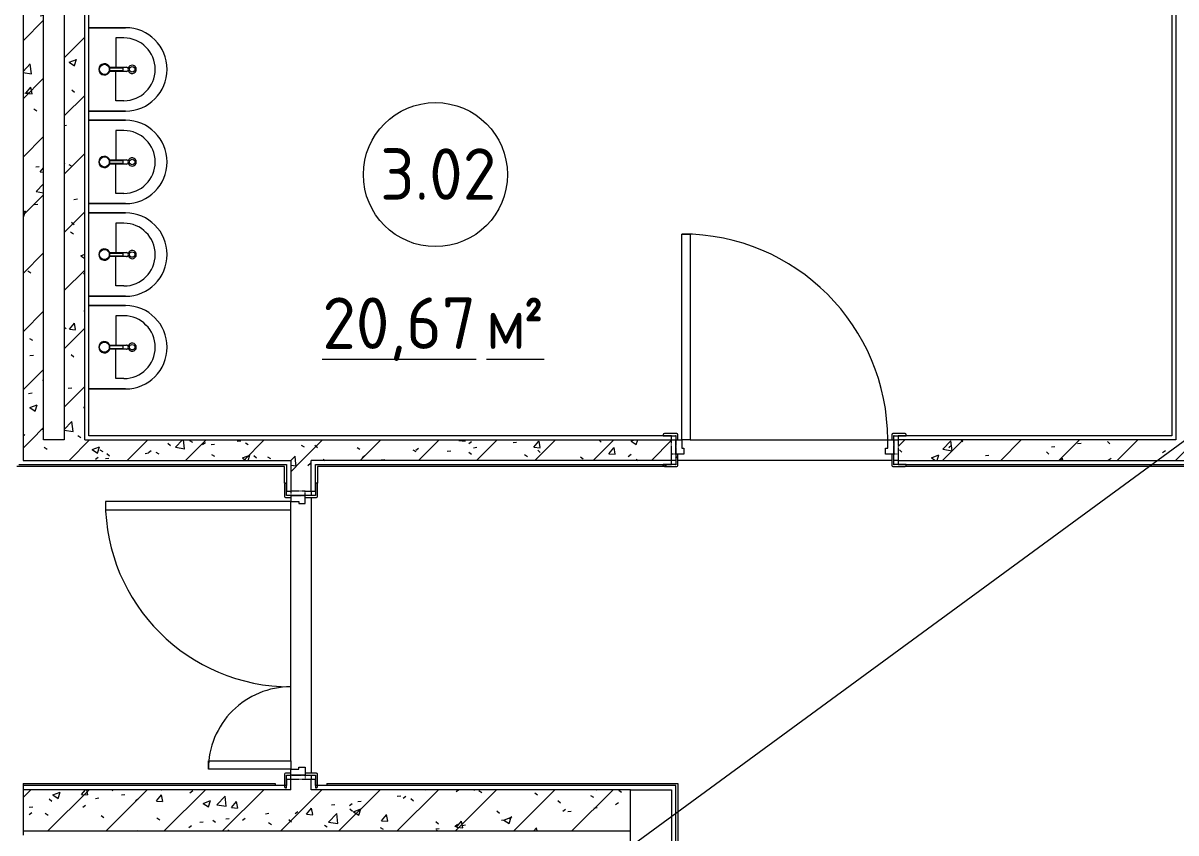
# Model space of a CAD drawing. Header units: millimetres. Extents: x -584918 to 2941280, y 3000189 to 4229862.
# Drawn here: x -460583 to -454983, y 4045176 to 4049111 of the extents above; entities that cross this region are included whole.
import ezdxf

# ---------------------------------------------------------------- set-up
doc = ezdxf.new("R2010")
doc.units = ezdxf.units.MM
doc.linetypes.add('ASVP_Невидимые', pattern=[5, 3, -2])
for name, color, linetype, lineweight in [('Двери', 7, 'Continuous', 0), ('Марки помещений', 7, 'Continuous', 0), ('Обобщенные модели', 7, 'Continuous', 0), ('Перекрытие', 7, 'Continuous', 0), ('Сантехника', 7, 'Continuous', 0), ('Стены внутренние', 7, 'Continuous', 0), ('Стены несущие', 7, 'Continuous', 0), ('Стены отделка', 7, 'Continuous', 0), ('экспертиза ДУ', 1, 'Continuous', 0), ('экспертиза условные обозначения', 1, 'Continuous', 0)]:
    doc.layers.add(name, color=color, linetype=linetype, lineweight=lineweight)
doc.styles.add('GOST Common_2', font='', dxfattribs={"height": 500})
doc.styles.add('GOST Common_3', font='', dxfattribs={"width": 0.9, "height": 500})
doc.styles.get('GOST Common_2').set_extended_font_data('GOST Common')
doc.styles.get('GOST Common_3').set_extended_font_data('GOST Common')
pattern_1 = [(45, (-440814.02, 4025236.82), (-141.4214, 141.4214), [])]
pattern_2 = [(50, (-440814.02, 4025236.82), (364.368, -31.8783), [38.1, -419.1]), (355, (-440814.02, 4025236.8), (-70.486, 382.1133), [30.48, -335.28]), (100.451, (-440783.66, 4025234.16), (293.885, 350.2334), [32.38, -356.18]), (46.184, (-440814, 4025338.4), (542.1585, -84.086), [57.15, -628.65]), (96.636, (-440768.84, 4025331.4), (474.805, 494.8554), [48.57, -534.27]), (351.184, (-440814, 4025338.4), (474.81, 494.85), [45.72, -502.92]), (21, (-440763.22, 4025313.02), (303.2285, -204.5305), [38.1, -419.1]), (326, (-440763.22, 4025313), (123.604, 368.376), [30.48, -335.28]), (71.451, (-440737.95, 4025295.97), (426.834, 163.8427), [32.38, -356.18]), (37.5, (-440814.02, 4025236.82), (6.17665, 169.11015), [16.764, -314.452, 16.764, -323.596, -336.55]), (37.5, (-440814.02, 4025236.82), (6.17665, 169.11015), [-671.576, 16.764, -319.786]), (7.5, (-440814.02, 4025236.82), (133.6389, 200.3615), [16.764, -177.292, 16.764, -306.832, -128.27]), (7.5, (-440814.02, 4025236.82), (133.6389, 200.3615), [-517.652, 16.764, -111.506]), (327.5, (-440927.3, 4025236.82), (271.1818, -11.45836), [16.764, -110.236, 16.764, -379.476, -525.78]), (327.5, (-440927.3, 4025236.82), (271.1818, -11.45836), [-523.24, 16.764, -509.016]), (317.5, (-440978.1, 4025236.82), (296.2585, 50.8528), [16.764, -148.336, 16.764, -246.38, -373.38]), (317.5, (-440978.1, 4025236.82), (296.2585, 50.8528), [-428.244, 16.764, -356.616])]

# ---------------------------------------------------------------- blocks, each defined once
blk = doc.blocks.new('ASVP_ДверьДеревянная_2 полотна - Межкомнатная 1300х2000h_полотна_ Г Л _1220 в свету_-7531502-АР Этаж 03')
at = {"layer": 'Двери', "lineweight": 18}
for p, q in [((650, 950), (610, 950)), ((610, 950), (610, 50)), ((650, 50), (650, 950)), ((-650, 450), (-610, 450)), ((-650, 50), (-650, 450)), ((-610, 450), (-610, 50)), ((-680, 50), (-650, 50)), ((-680, -20), (-680, 50)), ((-610, 50), (-650, 50)), ((-650, 50), (-650, 10)), ((-650, 10), (-640, 10)), ((-640, 10), (-640, -20)), ((610, 50), (650, 50)), ((650, 10), (640, 10)), ((640, 10), (640, -20)), ((680, 50), (650, 50)), ((650, 50), (650, 10)), ((680, -20), (680, 50)), ((-640, -20), (-680, -20)), ((640, -20), (680, -20))]:
    blk.add_line(p, q, dxfattribs=at)
at = {"layer": 'Двери', "linetype": 'ASVP_Невидимые', "lineweight": 18}
for p, q in [((-700, 50), (-680, 50)), ((-700, -20), (-700, 50)), ((-680, 50), (-680, -20)), ((700, 50), (680, 50)), ((680, 50), (680, -20)), ((700, -20), (700, 50)), ((-680, -20), (-700, -20)), ((680, -20), (700, -20))]:
    blk.add_line(p, q, dxfattribs=at)
at = {"layer": 'Двери'}
for centre, radius, start, end in [((650, 50), 900, 90, 180), ((-650, 50), 400, 360, 90)]:
    blk.add_arc(centre, radius, start, end, dxfattribs=at)
blk = doc.blocks.new('ASVP_НАЛИЧНИК МДФ_Двери - Наличник дверной МДФ-V55-АР Этаж 03')
at = {"layer": 'Обобщенные модели'}
for p, q in [((-681, 0), (-740, 0)), ((-740, 0), (-740, -5)), ((-681, -1), (-681, 0)), ((-680, 50), (-680, -1)), ((-670, -5), (-670, 50)), ((670, 50), (670, -5)), ((680, -1), (680, 50)), ((740, 0), (681, 0)), ((681, 0), (681, -1)), ((740, -5), (740, 0)), ((-735, -10), (-675, -10)), ((-680, -1), (-681, -1)), ((675, -10), (735, -10)), ((681, -1), (680, -1))]:
    blk.add_line(p, q, dxfattribs=at)
for centre, start, end in [((-735, -5), 180, 270), ((-675, -5), 270, 360), ((675, -5), 180, 270), ((735, -5), 270, 360)]:
    blk.add_arc(centre, 5, start, end, dxfattribs=at)
blk = doc.blocks.new('ASVP_НАЛИЧНИК МДФ_Двери - Наличник дверной МДФ-V56-АР Этаж 03')
at = {"layer": 'Обобщенные модели'}
for p, q in [((-681, 0), (-740, 0)), ((-740, 0), (-740, -5)), ((-681, -1), (-681, 0)), ((-680, 20), (-680, -1)), ((-670, -5), (-670, 20)), ((670, 20), (670, -5)), ((680, -1), (680, 20)), ((740, 0), (681, 0)), ((681, 0), (681, -1)), ((740, -5), (740, 0)), ((-735, -10), (-675, -10)), ((-680, -1), (-681, -1)), ((675, -10), (735, -10)), ((681, -1), (680, -1))]:
    blk.add_line(p, q, dxfattribs=at)
for centre, start, end in [((-735, -5), 180, 270), ((-675, -5), 270, 360), ((675, -5), 180, 270), ((735, -5), 270, 360)]:
    blk.add_arc(centre, 5, start, end, dxfattribs=at)
blk = doc.blocks.new('ASVP_ДверьДеревянная_1 полотно - Санузел 1000х2000h_полотно_ Г Пр _950 в свету_-7523500-АР Этаж 03')
at = {"layer": 'Двери', "lineweight": 18}
for p, q in [((-500, 1050), (-460, 1050)), ((-500, 50), (-500, 1050)), ((-460, 1050), (-460, 50)), ((-530, 50), (-500, 50)), ((-530, -20), (-530, 50)), ((-460, 50), (-500, 50)), ((-500, 50), (-500, 10)), ((-500, 10), (-490, 10)), ((-490, 10), (-490, -20)), ((490, 10), (500, 10)), ((490, -20), (490, 10)), ((500, 50), (530, 50)), ((500, 10), (500, 50)), ((530, 50), (530, -20)), ((-490, -20), (-530, -20)), ((530, -20), (490, -20))]:
    blk.add_line(p, q, dxfattribs=at)
at = {"layer": 'Двери', "linetype": 'ASVP_Невидимые', "lineweight": 18}
for p, q in [((-550, 50), (-530, 50)), ((-550, -20), (-550, 50)), ((-530, 50), (-530, -20)), ((530, 50), (550, 50)), ((530, -20), (530, 50)), ((550, 50), (550, -20)), ((-530, -20), (-550, -20)), ((550, -20), (530, -20))]:
    blk.add_line(p, q, dxfattribs=at)
at = {"layer": 'Двери'}
blk.add_arc((-500, 50), 1000, 0, 90, dxfattribs=at)
blk = doc.blocks.new('ASVP_НАЛИЧНИК МДФ_Двери - Наличник дверной МДФ-V57-АР Этаж 03')
at = {"layer": 'Обобщенные модели'}
h = blk.add_hatch(dxfattribs=at)
h.set_pattern_fill('FP_17', color=256, style=0, pattern_type=2)
h.set_pattern_definition([(216.87, (16235.7, -21312.83), (1249.4985, 833.00223), [208.25, -1874.25]), (206.565, (16485.6, -21437.78), (-416.4998, -416.4999), [465.661, -465.661]), (198.435, (16485.6, -21646.03), (-832.99954, -416.50086), [263.418, -1053.671])])
h.paths.add_polyline_path([(-550, -10), (-525, -10), (-521.5, -8.5), (-520, -5), (-520, 50), (-530, 50), (-531, 0), (-590, -1), (-590, -5), (-588.5, -8.5), (-585, -10)])
h.paths.add_polyline_path([(530, -10), (585, -10), (588.5, -8.5), (590, -5), (590, 0), (530, 0), (530, 50), (520, 50), (520, -5), (521.5, -8.5), (525, -10)])
for p, q in [((-531, 0), (-590, 0)), ((-590, 0), (-590, -5)), ((-531, -1), (-531, 0)), ((-530, 50), (-530, -1)), ((-520, -5), (-520, 50)), ((520, 50), (520, -5)), ((530, -1), (530, 50)), ((590, 0), (531, 0)), ((531, 0), (531, -1)), ((590, -5), (590, 0)), ((-585, -10), (-525, -10)), ((-530, -1), (-531, -1)), ((525, -10), (585, -10)), ((531, -1), (530, -1))]:
    blk.add_line(p, q, dxfattribs=at)
for centre, start, end in [((-585, -5), 180, 270), ((-525, -5), 270, 360), ((525, -5), 180, 270), ((585, -5), 270, 360)]:
    blk.add_arc(centre, 5, start, end, dxfattribs=at)
blk = doc.blocks.new('ASVP_НАЛИЧНИК МДФ_Двери - Наличник дверной МДФ-V58-АР Этаж 03')
at = {"layer": 'Обобщенные модели'}
for p, q in [((-531, 0), (-590, 0)), ((-590, 0), (-590, -5)), ((-531, -1), (-531, 0)), ((-530, 20), (-530, -1)), ((-520, -5), (-520, 20)), ((520, 20), (520, -5)), ((530, -1), (530, 20)), ((590, 0), (531, 0)), ((531, 0), (531, -1)), ((590, -5), (590, 0)), ((-585, -10), (-525, -10)), ((-530, -1), (-531, -1)), ((525, -10), (585, -10)), ((531, -1), (530, -1))]:
    blk.add_line(p, q, dxfattribs=at)
for centre, start, end in [((-585, -5), 180, 270), ((-525, -5), 270, 360), ((525, -5), 180, 270), ((585, -5), 270, 360)]:
    blk.add_arc(centre, 5, start, end, dxfattribs=at)
blk = doc.blocks.new('ASVP_2D_Раковина - Раковина 405х380 _детская_-7545342-АР Этаж 03')
at = {"layer": 'Сантехника'}
for p, q in [((-311.6, 187.5), (-311.6, 10)), ((-311.6, 10), (-311.6, 187.5)), ((-261.6, 179.3), (-261.6, 140)), ((-119.1, 110.6), (-119.1, 191.9)), ((-115.1, 176), (-115.1, 109.6)), ((-103.1, 176), (-115.1, 176)), ((-103.1, 109.6), (-103.1, 176)), ((-99.1, 191.9), (-99.1, 110.6)), ((43.4, 179.3), (43.4, 140)), ((93.4, 10), (93.4, 187.5)), ((93.4, 187.5), (93.4, 10)), ((-261.6, 140), (-119.1, 140)), ((43.4, 140), (-99.1, 140))]:
    blk.add_line(p, q, dxfattribs=at)
for centre, radius in [((-109.1, 220), 13.3), ((-109.1, 85), 24.5)]:
    blk.add_circle(centre, radius, dxfattribs=at)
for centre, radius, start, end in [((-109.1, 187.5), 202.5, 360, 180), ((-109.1, 187.5), 202.5, 360, 180), ((-109.1, 179.3), 152.5, 0, 180), ((-109.1, 220), 20, 284.1438, 255.8562), ((-109.1, 191.9), 10, 0, 180), ((-109.1, 85), 27.5, 102.6043, 77.3977), ((-109.1, 85), 25.3, 76.2933, 103.7089)]:
    blk.add_arc(centre, radius, start, end, dxfattribs=at)
blk = doc.blocks.new('ASVP_Марка_Помещение_ДваЗначения - Номер Площадь-685795-АР Этаж 03')
at = {"layer": 'Марки помещений'}
blk.add_circle((0, 0), 3.5, dxfattribs=at)

msp = doc.modelspace()

# ---------------------------------------------------------------- hatches: boundary and pattern name
at = {"layer": 'Стены внутренние'}
h = msp.add_hatch(dxfattribs=at)
h.set_pattern_fill('FP_4', color=256, style=0, pattern_type=2)
h.set_pattern_definition(pattern_1)
h.paths.add_polyline_path([(-460529.996, 4047086.149), (-460483.121, 4047086.149), (-460483.121, 4053430.648), (-460583.121, 4053470.946), (-460583.121, 4047086.149)])
h = msp.add_hatch(dxfattribs=at)
h.set_pattern_fill('FP_5', color=256, style=0, pattern_type=2)
h.set_pattern_definition(pattern_2)
h.paths.add_polyline_path([(-460529.996, 4047086.149), (-460483.121, 4047086.149), (-460483.121, 4053430.648), (-460583.121, 4053470.946), (-460583.121, 4047086.149)])
h = msp.add_hatch(dxfattribs=at)
h.set_pattern_fill('FP_4', color=256, style=0, pattern_type=2)
h.set_pattern_definition(pattern_1)
h.paths.add_polyline_path([(-460283.121, 4047086.149), (-460283.121, 4051386.149), (-460383.121, 4051386.149), (-460383.121, 4047086.149)])
h = msp.add_hatch(dxfattribs=at)
h.set_pattern_fill('FP_5', color=256, style=0, pattern_type=2)
h.set_pattern_definition(pattern_2)
h.paths.add_polyline_path([(-460283.121, 4047086.149), (-460283.121, 4051386.149), (-460383.121, 4051386.149), (-460383.121, 4047086.149)])
h = msp.add_hatch(dxfattribs=at)
h.set_pattern_fill('FP_4', color=256, style=0, pattern_type=2)
h.set_pattern_definition(pattern_1)
h.paths.add_polyline_path([(-460383.121, 4046986.149), (-457433.121, 4046986.149), (-457433.121, 4047086.149), (-460583.121, 4047086.149), (-460583.121, 4046986.149), (-460483.121, 4046986.149)])
h.paths.add_polyline_path([(-454883.121, 4046986.149), (-454683.121, 4046986.149), (-454683.121, 4047086.149), (-456333.121, 4047086.149), (-456333.121, 4046986.149), (-454983.121, 4046986.149)])
h = msp.add_hatch(dxfattribs=at)
h.set_pattern_fill('FP_5', color=256, style=0, pattern_type=2)
h.set_pattern_definition(pattern_2)
h.paths.add_polyline_path([(-460383.121, 4046986.149), (-457433.121, 4046986.149), (-457433.121, 4047086.149), (-460583.121, 4047086.149), (-460583.121, 4046986.149), (-460483.121, 4046986.149)])
h.paths.add_polyline_path([(-454883.121, 4046986.149), (-454683.121, 4046986.149), (-454683.121, 4047086.149), (-456333.121, 4047086.149), (-456333.121, 4046986.149), (-454983.121, 4046986.149)])
h = msp.add_hatch(dxfattribs=at)
h.set_pattern_fill('FP_4', color=256, style=0, pattern_type=2)
h.set_pattern_definition(pattern_1)
h.paths.add_polyline_path([(-459183.121, 4045386.149), (-459183.121, 4045436.149), (-459283.121, 4045436.149), (-459283.121, 4045386.149), (-459188.486, 4045386.149)])
h.paths.add_polyline_path([(-459188.486, 4046836.149), (-459183.121, 4046836.149), (-459183.121, 4046986.149), (-459283.121, 4046986.149), (-459283.121, 4046836.149), (-459213.121, 4046836.149)])
h = msp.add_hatch(dxfattribs=at)
h.set_pattern_fill('FP_5', color=256, style=0, pattern_type=2)
h.set_pattern_definition(pattern_2)
h.paths.add_polyline_path([(-459183.121, 4045386.149), (-459183.121, 4045436.149), (-459283.121, 4045436.149), (-459283.121, 4045386.149), (-459188.486, 4045386.149)])
h.paths.add_polyline_path([(-459188.486, 4046836.149), (-459183.121, 4046836.149), (-459183.121, 4046986.149), (-459283.121, 4046986.149), (-459283.121, 4046836.149), (-459213.121, 4046836.149)])
h = msp.add_hatch(dxfattribs=at)
h.set_pattern_fill('FP_4', color=256, style=0, pattern_type=2)
h.set_pattern_definition(pattern_1)
h.paths.add_polyline_path([(-457633.121, 4045186.149), (-457633.121, 4045386.149), (-460583.121, 4045386.149), (-460583.121, 4045186.149), (-459183.121, 4045186.149)])
h = msp.add_hatch(dxfattribs=at)
h.set_pattern_fill('FP_5', color=256, style=0, pattern_type=2)
h.set_pattern_definition(pattern_2)
h.paths.add_polyline_path([(-457633.121, 4045186.149), (-457633.121, 4045386.149), (-460583.121, 4045386.149), (-460583.121, 4045186.149), (-459183.121, 4045186.149)])
at = {"layer": 'экспертиза условные обозначения', "lineweight": -3}
h = msp.add_hatch(dxfattribs=at)
h.set_pattern_fill('GRASS', color=3, scale=24)
h.set_pattern_definition([(90, (-441193.04, 3779846), (-431.0523, 431.0523), [114.3, -747.8046]), (45, (-441193.04, 3779846), (-431.0523, 431.0523), [114.3, -495.3]), (135, (-441193.04, 3779846), (-431.0523, -431.0523), [114.3, -495.3])])
edge = h.paths.add_edge_path()
edge.add_line((-457554.282, 4052465.999), (-456844.107, 4054228.284))
edge.add_line((-456844.107, 4054228.284), (-445080.333, 4049487.659))
edge.add_line((-445080.333, 4049487.659), (-445790.508, 4047725.373))
edge.add_line((-445790.508, 4047725.373), (-447018.582, 4048225.66))
edge.add_arc((-447470.758, 4047209.275), 1112.43, 66.016346, 179.369778)
edge.add_line((-448583.121, 4047221.511), (-448583.121, 4045386.149))
edge.add_line((-448583.121, 4045386.149), (-451511.047, 4045386.149))
edge.add_line((-451511.047, 4045386.149), (-451533.121, 4050039.561))
edge.add_line((-451533.121, 4050039.561), (-455518.582, 4051651.033))
edge.add_line((-455518.582, 4051651.033), (-457554.282, 4052465.999))

# ---------------------------------------------------------------- linework, layer by layer
at = {"layer": 'Перекрытие'}
for p, q in [((-457343.121, 4047086.149), (-456383.121, 4047086.149)), ((-457413.121, 4046986.149), (-457433.121, 4046986.149)), ((-456363.121, 4046986.149), (-457403.121, 4046986.149)), ((-456333.121, 4046986.149), (-456353.121, 4046986.149)), ((-459183.121, 4046836.149), (-459183.121, 4046816.149)), ((-459183.121, 4046806.149), (-459183.121, 4045466.149)), ((-459283.121, 4045526.149), (-459283.121, 4046746.149)), ((-459183.121, 4045456.149), (-459183.121, 4045436.149))]:
    msp.add_line(p, q, dxfattribs=at)
at = {"layer": 'Стены внутренние'}
for p, q in [((-459313.121, 4046956.149), (-460613.121, 4046956.149)), ((-459313.121, 4046876.149), (-459313.121, 4046956.149)), ((-457473.121, 4046956.149), (-459153.121, 4046956.149)), ((-459153.121, 4046956.149), (-459153.121, 4046876.149)), ((-457473.121, 4046956.149), (-457473.121, 4046961.149)), ((-456293.121, 4046956.149), (-456293.121, 4046961.149)), ((-453973.121, 4046956.149), (-456293.121, 4046956.149)), ((-459313.121, 4046876.149), (-459308.121, 4046876.149)), ((-459153.121, 4046876.149), (-459158.121, 4046876.149)), ((-460583.121, 4045416.149), (-459358.121, 4045416.149)), ((-460583.121, 4045416.149), (-460583.121, 4045406.149)), ((-459358.121, 4045416.149), (-459358.121, 4045406.149)), ((-459108.121, 4045416.149), (-457403.121, 4045416.149)), ((-459108.121, 4045416.149), (-459108.121, 4045406.149)), ((-457403.121, 4045416.149), (-457403.121, 4040826.149))]:
    msp.add_line(p, q, dxfattribs=at)
at = {"layer": 'Стены несущие'}
for p, q in [((-460483.121, 4047086.149), (-460483.121, 4051386.149)), ((-460383.121, 4051386.149), (-460383.121, 4047086.149)), ((-460283.121, 4047086.149), (-460283.121, 4050986.149)), ((-454983.121, 4050986.149), (-454983.121, 4047086.149)), ((-460583.121, 4050586.149), (-460583.121, 4046986.149)), ((-460383.121, 4047086.149), (-460483.121, 4047086.149)), ((-460283.121, 4047086.149), (-457433.121, 4047086.149)), ((-454983.121, 4047086.149), (-456333.121, 4047086.149)), ((-457433.121, 4046986.149), (-457433.121, 4047016.149)), ((-456333.121, 4047016.149), (-456333.121, 4046986.149)), ((-460583.121, 4046986.149), (-459283.121, 4046986.149)), ((-459283.121, 4046986.149), (-459283.121, 4046836.149)), ((-459183.121, 4046836.149), (-459183.121, 4046986.149)), ((-457433.121, 4046986.149), (-459183.121, 4046986.149)), ((-456333.121, 4046986.149), (-454683.121, 4046986.149)), ((-459213.121, 4046836.149), (-459183.121, 4046836.149)), ((-459283.121, 4045386.149), (-460583.121, 4045386.149)), ((-460583.121, 4045386.149), (-460583.121, 4045186.149)), ((-459283.121, 4045386.149), (-459283.121, 4045436.149)), ((-459183.121, 4045436.149), (-459213.121, 4045436.149)), ((-459183.121, 4045386.149), (-459183.121, 4045436.149)), ((-457633.121, 4045386.149), (-459183.121, 4045386.149)), ((-457633.121, 4045186.149), (-457633.121, 4045386.149)), ((-460583.121, 4045186.149), (-457633.121, 4045186.149))]:
    msp.add_line(p, q, dxfattribs=at)
at = {"layer": 'Стены отделка'}
for p, q in [((-460263.121, 4047106.149), (-460263.121, 4050966.149)), ((-455003.121, 4050966.149), (-455003.121, 4047106.149)), ((-457433.121, 4047106.149), (-460263.121, 4047106.149)), ((-457433.121, 4047086.149), (-457433.121, 4047106.149)), ((-455003.121, 4047106.149), (-456333.121, 4047106.149)), ((-456333.121, 4047106.149), (-456333.121, 4047086.149)), ((-460603.121, 4046966.149), (-459303.121, 4046966.149)), ((-459303.121, 4046966.149), (-459303.121, 4046836.149)), ((-459163.121, 4046966.149), (-457433.121, 4046966.149)), ((-459163.121, 4046836.149), (-459163.121, 4046966.149)), ((-457433.121, 4046966.149), (-457433.121, 4046986.149)), ((-456333.121, 4046986.149), (-456333.121, 4046966.149)), ((-456333.121, 4046966.149), (-453933.121, 4046966.149)), ((-459303.121, 4046836.149), (-459283.121, 4046836.149)), ((-459183.121, 4046836.149), (-459163.121, 4046836.149)), ((-459303.121, 4045406.149), (-460583.121, 4045406.149)), ((-460583.121, 4045406.149), (-460583.121, 4045386.149)), ((-459283.121, 4045436.149), (-459303.121, 4045436.149)), ((-459303.121, 4045436.149), (-459303.121, 4045406.149)), ((-459163.121, 4045436.149), (-459183.121, 4045436.149)), ((-459163.121, 4045406.149), (-459163.121, 4045436.149)), ((-457413.121, 4045406.149), (-459163.121, 4045406.149)), ((-457633.121, 4045386.149), (-457433.121, 4045386.149)), ((-457433.121, 4045386.149), (-457433.121, 4044686.149)), ((-457413.121, 4040786.149), (-457413.121, 4045406.149)), ((-460583.121, 4045186.149), (-460583.121, 4045166.149)), ((-457633.121, 4044686.149), (-457633.121, 4045186.149))]:
    msp.add_line(p, q, dxfattribs=at)
at = {"layer": 'экспертиза ДУ'}
msp.add_lwpolyline([(-444936.87, 4054420.041), (-522370.006, 3997622.029)], dxfattribs=at)

# ---------------------------------------------------------------- block references
at = {"layer": 'Двери'}
msp.add_blockref('ASVP_ДверьДеревянная_1 полотно - Санузел 1000х2000h_полотно_ Г Пр _950 в свету_-7523500-АР Этаж 03', (-456883.121, 4047036.149), dxfattribs=at)
at = {"layer": 'Двери', "rotation": 89.99999999999993}
msp.add_blockref('ASVP_ДверьДеревянная_2 полотна - Межкомнатная 1300х2000h_полотна_ Г Л _1220 в свету_-7531502-АР Этаж 03', (-459233.121, 4046136.149), dxfattribs=at)
at = {"layer": 'Марки помещений', "xscale": 99.99999999999993, "yscale": 99.99999999999993, "zscale": 99.99999999999993}
msp.add_blockref('ASVP_Марка_Помещение_ДваЗначения - Номер Площадь-685795-АР Этаж 03', (-458580.211, 4048374.774), dxfattribs=at)
at = {"layer": 'Обобщенные модели'}
for name, p, rotation in [('ASVP_НАЛИЧНИК МДФ_Двери - Наличник дверной МДФ-V58-АР Этаж 03', (-456883.121, 4047106.149), 180), ('ASVP_НАЛИЧНИК МДФ_Двери - Наличник дверной МДФ-V56-АР Этаж 03', (-459303.121, 4046136.149), 269.9999999999997), ('ASVP_НАЛИЧНИК МДФ_Двери - Наличник дверной МДФ-V55-АР Этаж 03', (-459163.121, 4046136.149), 89.99999999999993)]:
    msp.add_blockref(name, p, dxfattribs=dict(at, rotation=rotation))
msp.add_blockref('ASVP_НАЛИЧНИК МДФ_Двери - Наличник дверной МДФ-V57-АР Этаж 03', (-456883.121, 4046966.149), dxfattribs=at)
at = {"layer": 'Сантехника', "rotation": 270.0000000000417}
for p in [(-460273.121, 4048777.075), (-460273.121, 4048327.075), (-460273.121, 4047877.075), (-460273.121, 4047427.075)]:
    msp.add_blockref('ASVP_2D_Раковина - Раковина 405х380 _детская_-7545342-АР Этаж 03', p, dxfattribs=at)

# ---------------------------------------------------------------- texts
at = {"layer": 'Марки помещений', "char_height": 250, "attachment_point": 1}
for s, insert, width, style in [('3.02', (-458848.868, 4048502.499), 663.79725, 'GOST Common_2'), ('\\L20,67 ', (-459129.654, 4047777.969), 966.83512, 'GOST Common_2'), ('\\L\\fGOST Common|b0|i0|c238|p34|;\\W.9;\\L²', (-458153.342, 4047777.969), 165.94931, 'GOST Common_3'), ('\\L\\fGOST Common|b0|i0|c204|p34|;\\W.9;\\Lм', (-458331.935, 4047777.969), 216.45562, 'GOST Common_2')]:
    msp.add_mtext(s, dxfattribs=dict(at, insert=insert, width=width, style=style))

doc.saveas('drawing.dxf')
